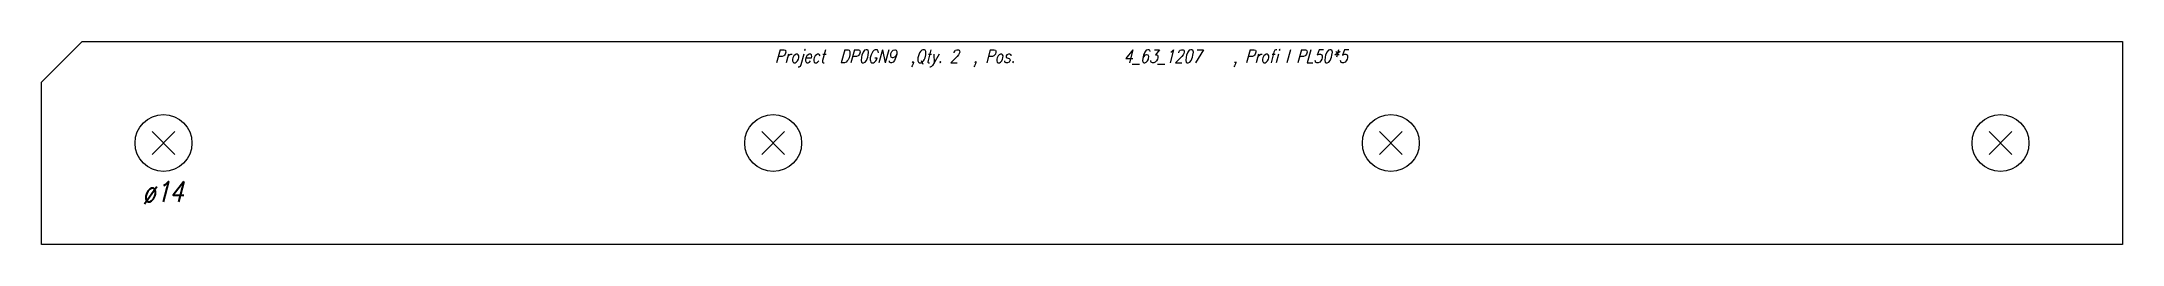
# Model space of a CAD drawing. Extents: x 0 to 512, y -25 to 25.
import ezdxf

# ---------------------------------------------------------------- set-up
doc = ezdxf.new("R2010")
doc.units = 0
doc.header["$LTSCALE"] = 10
for name, color, linetype in [('BEZ_SCHRAUBEN', 7, 'CONTINUOUS'), ('SCHRAUBEN', 7, 'CONTINUOUS'), ('TEILE', 7, 'CONTINUOUS'), ('UNTERSCHRIFT', 7, 'CONTINUOUS')]:
    doc.layers.add(name, color=color, linetype=linetype)
doc.styles.get("Standard").update_dxf_attribs({"font": 'ROMANS'})

msp = doc.modelspace()

# ---------------------------------------------------------------- linework, layer by layer
at = {"layer": 'SCHRAUBEN', "color": 6}
for p, q in [((27.200008, 2.799994), (32.800007, -2.800007)), ((32.800007, 2.799993), (27.200008, -2.800007)), ((177.199982, 2.799994), (182.799988, -2.800007)), ((182.799988, 2.799993), (177.199982, -2.800007)), ((329.196716, 2.799994), (334.796692, -2.800007)), ((334.796692, 2.799993), (329.196716, -2.800007)), ((479.196747, 2.799994), (484.796722, -2.800007)), ((484.796722, 2.799993), (479.196747, -2.800007))]:
    msp.add_line(p, q, dxfattribs=at)
at = {"layer": 'SCHRAUBEN', "color": 2}
for centre in [(30.000008, -0.000007), (179.999985, -0.000007), (331.996704, -0.000007), (481.996735, -0.000007)]:
    msp.add_circle(centre, 7, dxfattribs=at)
at = {"layer": 'TEILE', "color": 2}
for p, q in [((0, 15), (10, 25)), ((10, 25), (511.996735, 25)), ((511.996735, 25), (511.996735, -24.99996)), ((0, -24.99996), (0, 15)), ((511.996735, -24.99996), (0, -24.99996))]:
    msp.add_line(p, q, dxfattribs=at)

# ---------------------------------------------------------------- texts
at = {"layer": 'BEZ_SCHRAUBEN', "color": 2, "oblique": 15, "width": 0.8}
msp.add_text(' ø14', height=5, dxfattribs=at).set_placement((22.000008, -14.500007))
at = {"layer": 'UNTERSCHRIFT', "color": 2, "oblique": 15, "width": 0.8}
for s, p in [('Project  DP0GN9  ,Qty. 2  , Pos. ', (180.398376, 19.75)), ('4_63_1207', (266.198364, 19.75)), ('  , Profi l PL50*5', (289.598358, 19.75))]:
    msp.add_text(s, height=3.25, dxfattribs=at).set_placement(p)

doc.saveas('drawing.dxf')
